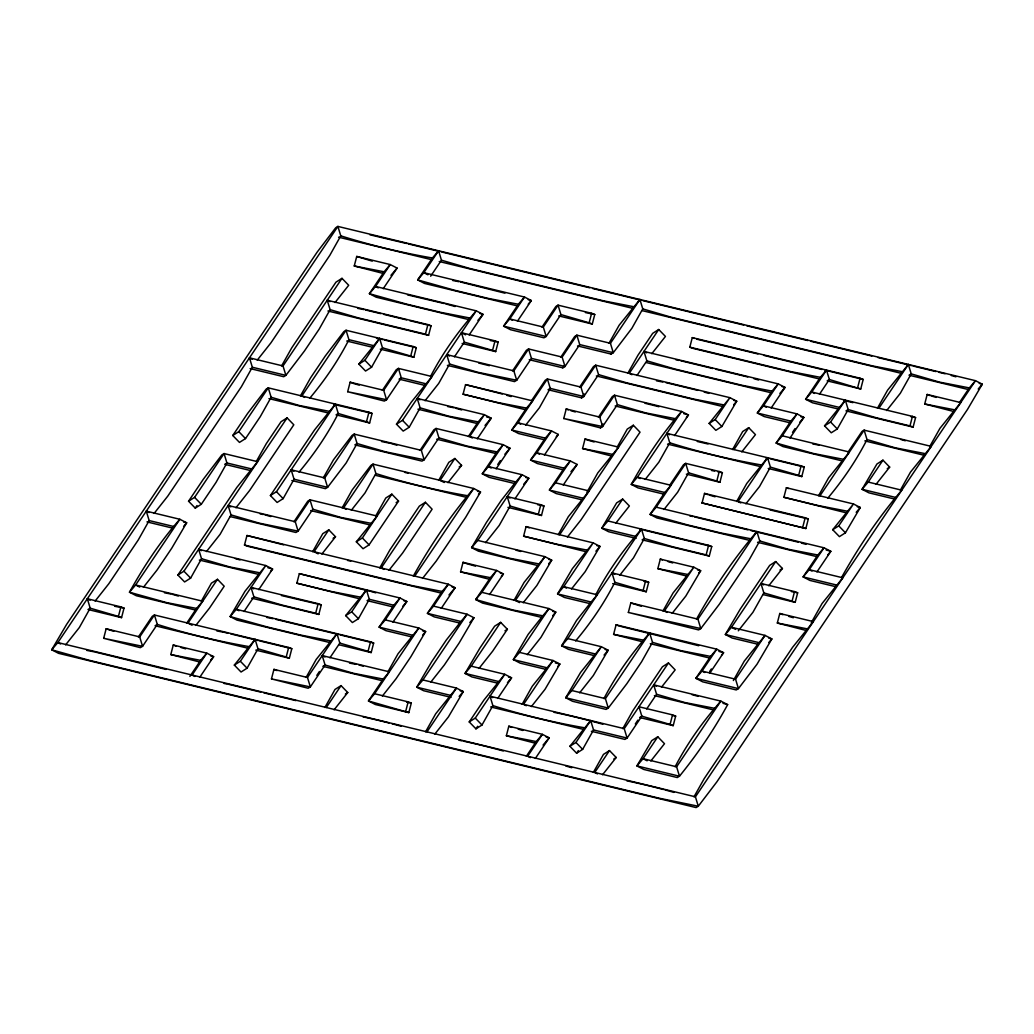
<?xml version="1.0" encoding="UTF-8"?>
<svg xmlns="http://www.w3.org/2000/svg" width="1034" height="1034" viewBox="0 0 1034 1034"><rect width="100%" height="100%" fill="white"/><g stroke="black" fill="none" stroke-linecap="round" stroke-linejoin="round"><path stroke-width="1.5" d="M103.684 638.314L106.14 628.788L139.706 636.905L142.563 646.315L140.378 647.659L103.684 638.314L142.563 646.315L157.31 624.407L154.441 614.997L152.256 616.342L138.375 636.957M120.888 606.88L124.028 608.095L121.56 617.634L118.419 616.419L120.888 606.88L87.334 598.764L90.191 608.173L79.308 627.586L65.646 644.854M199.859 662.044L170.791 654.561L173.26 645.022L206.813 653.139L213.637 656.668L199.769 677.283M441.35 593.128L247.63 546.262L244.489 545.047L246.958 535.509L448.291 584.223L455.128 587.751L441.247 608.367M383.33 273.467L354.248 265.984L356.717 256.445L390.27 264.562L397.095 268.09L383.226 288.693M271.464 678.911L273.932 669.373L307.486 677.503L310.355 686.912L308.158 688.243L271.464 678.911L310.355 686.912L325.09 665.004L322.22 655.595L389.34 671.829L383.187 679.067L368.453 700.962L375.277 704.49L408.831 712.607L411.299 703.068L408.159 701.853L374.592 693.736L368.453 700.962L408.831 712.607M359.496 598.789L296.861 583.189L299.33 573.65L400.003 598.001L406.827 601.529L392.959 622.145M347.67 391.731L350.138 382.192L383.692 390.309L386.561 399.719L384.364 401.063L347.67 391.731L386.561 399.719L401.295 377.824L398.426 368.401L396.242 369.745L382.36 390.361M288.667 647.478L291.808 648.693L289.339 658.231L286.211 657.017L288.667 647.478L154.441 614.997L139.706 636.905M318.149 603.675L321.29 604.89L318.821 614.429L315.68 613.214L318.149 603.675L251.029 587.428L253.899 596.838L244.024 611.521M368.944 412.217L372.085 413.432L369.629 422.971L366.488 421.756L368.944 412.217L268.284 387.853L266.087 389.198L247.501 413.587L232.766 435.495L239.474 442.41L245.51 438.584L260.258 416.676L271.141 397.263L268.284 387.853L238.802 431.656L232.766 435.495M413.173 346.506L416.301 347.721L413.846 357.26L410.705 356.045L413.173 346.506L346.054 330.273L343.87 331.617L325.283 356.006L310.536 377.901L300.429 395.932M427.908 324.598L431.049 325.813L428.58 335.352L425.439 334.137L427.908 324.598L327.235 300.248L330.105 309.657L319.209 329.07L304.474 350.965L285.888 375.368L283.691 376.712L250.138 368.582M370.521 641.817L373.662 643.032L371.193 652.57L368.052 651.342L370.521 641.817L236.295 609.336L230.143 616.561L236.967 620.09L330.014 642.605M525.699 409.787L463.077 394.187L465.546 384.648L532.652 400.882L526.5 408.107L511.765 430.015L518.59 433.543L544.517 439.812M495.015 340.845L498.155 342.06L495.7 351.599L492.559 350.384L495.015 340.845L461.461 332.715L464.331 342.138L454.456 356.82M405.69 711.392L408.159 701.853M489.638 579.35L460.569 571.854L463.038 562.315L496.591 570.445L503.416 573.96L489.547 594.576M586.239 551.781L523.605 536.168L526.073 526.629L593.18 542.876L600.004 546.391L585.154 571.699L571.505 588.966M540.808 504.734L543.949 505.949L541.48 515.488L538.352 514.273L540.808 504.734L507.255 496.617L510.124 506.027L499.228 525.44L485.579 542.708M563.75 418.537L566.205 408.999L599.772 417.116L602.628 426.538L600.444 427.869L563.75 418.537L602.628 426.538L617.376 404.63L614.506 395.221L612.322 396.565L598.44 417.18M591.616 313.276L594.757 314.491L592.288 324.03L589.147 322.815L591.616 313.276L558.05 305.159L555.865 306.503L541.997 327.119M535.431 743.239L506.363 735.743L508.818 726.204L542.385 734.334L549.209 737.849L535.341 758.465M611.637 456.046L582.569 448.562L585.024 439.023L618.591 447.14L597.807 472.874L586.911 492.287M642.683 641.843L613.614 634.359L616.083 624.82L716.743 649.171L723.58 652.7L709.699 673.315M819.561 379.013L692.961 348.38L689.82 347.166L692.276 337.627L860.068 378.224L863.209 379.439L860.74 388.978L827.187 380.861L829.371 379.517L860.74 388.978M628.349 612.451L630.818 602.912L697.924 619.159L700.793 628.569L698.609 629.913L628.349 612.451L700.793 628.569L719.38 604.166L748.862 560.363L759.757 540.95L756.888 531.541C733.817 558.528 713.783 588.126 696.515 619.107M645.552 581.018L648.693 582.232L646.237 591.771L643.096 590.556L645.552 581.018L611.999 572.888L614.868 582.31A533.79 338.803 -3.6 0 1 575.641 640.912M686.899 576.132L657.831 568.648L660.299 559.11L693.853 567.227L700.677 570.755L685.826 596.049L672.178 613.33M702.047 502.938L704.516 493.399L805.189 517.763L808.317 518.978L805.861 528.516L702.047 502.938L805.861 528.516M719.25 471.504L722.391 472.719L719.935 482.258L716.795 481.043L719.25 471.504L685.697 463.387L683.513 464.718L669.631 485.334M708.587 545.332L711.728 546.547L709.272 556.085L706.132 554.87L708.587 545.332L607.927 520.968L601.775 528.193L608.599 531.722L636.052 538.365M672.527 714.882L675.667 716.097L673.212 725.635L670.071 724.42L672.527 714.882L638.973 706.765L641.843 716.174L627.095 738.069L624.911 739.413L591.358 731.296M846.536 512.89L783.901 497.276L786.37 487.738L853.477 503.972L860.301 507.5L845.45 532.794L839.414 536.633L832.706 529.718L853.477 503.972L838.742 525.879L832.706 529.718M801.104 465.83L804.245 467.058L801.777 476.584L798.649 475.369L801.104 465.83L666.878 433.362L669.748 442.772L658.852 462.185L645.203 479.453M806.391 630.52L777.322 623.024L779.778 613.485L813.344 621.602L792.561 647.349L704.128 778.757L694.008 796.787M802.72 527.301L805.189 517.763M794.526 591.59L797.666 592.805L795.198 602.344L792.057 601.129L794.526 591.59L760.959 583.473L763.829 592.883L752.946 612.283L738.315 630.792M857.6 387.763L860.068 378.224M912.44 416.366L915.581 417.581L913.112 427.12L909.972 425.905L912.44 416.366L811.768 392.015L805.615 399.24L812.44 402.769L838.38 409.037M952.262 411.118L924.719 403.997L927.175 394.458L960.728 402.588L939.958 428.322L929.837 446.339M143.429 587.273L157.078 569.992L171.812 548.098L186.676 522.79L179.838 519.275L146.285 511.145L149.155 520.567L138.259 539.968L108.777 583.783L95.128 601.051M252.335 367.238L285.888 375.368L283.019 365.958L249.465 357.829L252.335 367.238L241.439 386.651L167.741 496.165L154.092 513.446M959.436 402.588L969.323 387.905L975.476 380.68L695.43 796.826L698.286 806.236L659.408 798.248L88.95 660.222L51.7 649.791L57.852 642.566L337.898 226.42L975.476 380.68L982.3 384.209L967.449 409.503L716.872 781.846L698.286 806.236L696.102 807.58L58.524 653.32L51.7 649.791L66.551 624.497L317.128 252.154L335.714 227.764L337.898 226.42L340.768 235.83L329.872 255.243L270.921 342.849L257.259 360.129M281.61 365.907L291.717 347.889L335.947 282.179L341.983 278.34L348.691 285.268L335.042 302.535M188.55 501.206L194.586 497.367L224.068 453.564L226.924 462.974L216.041 482.387L201.294 504.282L195.258 508.121L188.55 501.206L203.284 479.298L221.871 454.908L224.068 453.564L257.621 461.681L236.838 487.415L177.887 575.033L184.595 581.948L190.631 578.109L201.527 558.696L198.657 549.287L265.777 565.533L272.601 569.049L258.733 589.664M256.212 461.642L266.32 443.612L281.054 421.717L287.103 417.878L293.811 424.793L249.595 490.504L235.946 507.772M230.336 516.612L295.931 532.484L298.115 531.14L295.259 521.731L228.139 505.484L231.009 514.893L220.113 534.307L206.464 551.587M201.333 601.168L211.44 583.15L217.476 579.311L224.197 586.226L209.45 608.134L195.801 625.415M299.033 472.111A533.79 338.803 -3.6 0 0 338.26 413.51L335.391 404.087L314.62 429.834L270.404 495.532L277.112 502.459L283.148 498.621L294.044 479.207L291.174 469.798L324.728 477.915L327.597 487.324L325.413 488.668L291.846 480.552M371.581 367.212L382.477 347.799L379.607 338.389L358.837 364.123L365.545 371.038L371.581 367.212L364.873 360.284L379.607 338.389M323.319 477.876L333.439 459.846L352.025 435.456L354.21 434.112L421.329 450.359L424.186 459.768L422.001 461.112L354.882 444.866L357.079 443.521L385.307 451.768L424.186 459.768L438.933 437.86L436.064 428.451L433.879 429.795L419.998 450.41M247.087 668.184L257.983 648.77L255.114 639.361L234.33 665.095L241.051 672.01L247.087 668.184L240.366 661.256L255.114 639.361M312.656 551.704L322.776 533.673L328.812 529.847L335.52 536.762L321.871 554.043M342.138 507.901L352.245 489.87L370.831 465.481L373.028 464.137L473.701 488.487L480.526 492.016L465.675 517.31L436.193 561.126L422.544 578.394M346.274 509.348L343.547 507.94L373.028 464.137L375.898 473.546L365.002 492.959L351.353 510.227M383.692 390.309L398.426 368.401L431.979 376.531L411.209 402.265L396.474 424.16L403.182 431.088L409.218 427.249L420.114 407.835L417.245 398.426L484.364 414.673L491.189 418.188L477.307 438.804M447.399 365.377L514.518 381.611L516.703 380.266L513.833 370.857L446.727 354.623L449.596 364.033L438.7 383.446L425.052 400.714M375.691 516.018L385.811 497.987L391.847 494.162L398.555 501.076L369.073 544.879L363.037 548.718L356.329 541.803L377.1 516.056L309.993 499.823L307.796 501.167L293.927 521.782M306.077 677.451L316.184 659.433L336.968 633.687L339.824 643.096L329.949 657.779M379.775 567.937L389.883 549.92L419.365 506.117L425.401 502.278L432.109 509.193L402.64 552.996L388.978 570.277M358.423 618.707L369.306 599.293L366.437 589.884L345.666 615.618L352.374 622.546L358.423 618.707L351.702 611.792L366.437 589.884M438.726 480.332L448.846 462.301L454.882 458.476L461.591 465.39L447.942 482.671M324.896 707.476L335.003 689.445L341.039 685.62L347.76 692.534L334.098 709.815M413.329 576.054C430.583 545.073 450.63 515.475 473.701 488.487L414.737 576.106M387.931 671.79L398.038 653.759L418.822 628.026L425.646 631.554L410.795 656.848L396.048 678.756L382.399 696.024M609.013 343.249L619.133 325.232L639.904 299.485L642.773 308.895L631.877 328.308L613.291 352.71L611.107 354.055L577.554 345.925M425.556 731.826L435.676 713.809L456.446 688.075L463.284 691.591L448.42 716.898L434.771 734.166M627.832 373.274L637.952 355.244L652.687 333.349L658.723 329.51L665.444 336.438L651.782 353.706M514.001 600.418L524.109 582.388L544.892 556.654L551.717 560.182L536.866 585.477L523.204 602.757M558.218 534.707L568.325 516.69L589.109 490.943L555.555 482.826L549.403 490.051L556.227 493.58L582.155 499.861M617.169 447.102L627.289 429.071L633.325 425.245L640.033 432.16L581.082 519.766L567.433 537.047M497.703 698.428L511.572 677.813L504.747 674.284L483.964 700.018L469.229 721.926L475.95 728.841L481.986 725.015L492.869 705.602L490.013 696.192L624.239 728.66L627.095 738.069L593.542 729.952L590.673 720.543L569.902 746.277L576.61 753.204L582.646 749.366L593.542 729.952M522.157 704.27L532.264 686.24L553.048 660.506L559.872 664.022L545.021 689.329L531.36 706.597M749.934 540.446L656.9 517.944L650.063 514.415L656.215 507.19L685.697 463.387L688.566 472.796L677.671 492.197L664.022 509.478M732.576 449.557L742.696 431.527L748.732 427.701L755.453 434.616L741.792 451.884M662.962 610.991L673.069 592.96L693.853 567.227L664.371 611.029L667.098 612.438M603.946 698.596A533.79 338.803 -3.6 0 1 643.484 640.162L649.636 632.937L652.506 642.347L641.61 661.76L626.875 683.655L608.276 708.057L606.092 709.402L572.539 701.285L565.714 697.756L580.565 672.462L601.336 646.715L608.16 650.244L593.309 675.538L579.66 692.819M736.66 501.477L746.768 483.46L767.551 457.713L770.42 467.122L759.525 486.536L745.876 503.817M593.348 772.424L603.455 754.406L609.491 750.568L616.212 757.483L602.551 774.763M622.817 728.621L632.937 710.591L662.419 666.788L668.455 662.962L675.163 669.877L661.514 687.158M837.294 428.955L848.19 409.542L845.321 400.132L824.55 425.866L831.258 432.781L837.294 428.955L830.586 422.027L845.321 400.132M818.514 495.816L828.622 477.786L849.405 452.052L782.286 435.818L776.133 443.043L782.971 446.572L842.451 460.957M877.465 408.21L887.586 390.18L908.356 364.446L911.225 373.856L900.33 393.269L886.681 410.537M733.377 680.54L744.26 661.127L765.044 635.393L771.868 638.922L757.017 664.216L738.431 688.605L736.247 689.949L702.681 681.833L695.856 678.304L710.591 656.409L716.743 649.171L702.008 671.079L695.856 678.304L738.431 688.605L735.562 679.196L765.044 635.393L731.49 627.276L725.338 634.501L732.162 638.03L758.09 644.298M811.923 621.563L822.043 603.546L842.813 577.799L809.26 569.682L803.108 576.907L809.932 580.436L835.873 586.717M841.405 577.76C858.659 546.766 878.706 517.168 901.777 490.194L868.224 482.077L862.072 489.302L868.896 492.83L894.824 499.099M900.368 490.155L910.476 472.124L931.259 446.391L864.14 430.144L861.955 431.488L848.074 452.104M460.169 623.153L434.228 616.884L427.404 613.356L433.556 606.131L467.109 614.248L473.934 617.763L459.083 643.07L444.349 664.965L430.7 682.246M709.143 423.41L715.179 419.571L729.914 397.676L709.143 423.41L715.851 430.325L721.887 426.499L736.738 401.205L729.914 397.676L595.687 365.196L593.503 366.54L579.622 387.155M283.019 365.958L341.983 278.34M195.258 508.121L196.99 505.548M469.152 334.964L483.033 314.349L476.209 310.82L470.056 318.045L440.187 312.242L406.633 304.125L369.384 293.695L375.536 286.457L390.27 264.562L384.118 271.787L369.384 293.695L376.208 297.21L469.255 319.726M177.887 575.033L183.923 571.195L287.103 417.878M186.702 623.127L196.589 608.444L202.742 601.219L135.622 584.973L129.47 592.211L136.307 595.726L195.788 610.125M430.661 276.207L441.44 260.18L438.571 250.771L432.419 258.009L417.684 279.904L424.509 283.432L517.556 305.948M217.476 579.311L187.994 623.114L192.091 625.234M270.404 495.532L276.44 491.706L335.391 404.087M438.571 250.771L423.824 272.679L417.684 279.904L454.921 290.334L488.475 298.451L518.344 304.267L524.496 297.042L531.321 300.558L517.452 321.173M189.881 676.391L200.661 660.364L206.813 653.139L192.078 675.047L194.806 676.456M295.259 521.731L309.993 499.823L312.863 509.232L298.115 531.14L259.237 523.139L231.009 514.893M324.728 477.915L354.21 434.112L357.079 443.521L346.183 462.935L327.597 487.324L294.044 479.207M328.812 529.847L314.065 551.742L318.162 553.862M396.474 424.16L402.51 420.334L476.209 310.82L375.536 286.457L378.263 287.879M518.344 304.267L503.61 326.162L510.434 329.691L543.987 337.808L546.185 336.464L560.919 314.569L558.05 305.159L543.315 327.054L546.185 336.464L503.61 326.162L509.762 318.937L524.496 297.042L423.824 272.679L427.921 274.798M356.329 541.803L362.365 537.964L391.847 494.162M421.329 450.359L436.064 428.451L503.17 444.685L510.008 448.213L496.126 468.829M468.324 436.581L478.212 421.898L484.364 414.673L469.617 436.568L472.344 437.977M512.515 370.922L526.384 350.306L528.581 348.962L562.134 357.079L565.003 366.488L562.806 367.833L529.253 359.716M307.486 677.503L336.968 633.687M425.401 502.278L381.184 567.989L383.911 569.398M454.882 458.476L440.135 480.371L444.232 482.49M513.833 370.857L528.581 348.962L531.437 358.371L516.703 380.266L477.824 372.279L449.596 364.033M316.831 675.37L319.428 671.505M412.669 635.251L379.103 627.134L385.255 619.909L400.003 598.001L393.851 605.239L379.103 627.134L385.941 630.662L411.868 636.931M514.945 498.853L528.813 478.238L521.989 474.709L515.837 481.934L482.283 473.818L488.436 466.592L503.17 444.685L497.031 451.923L482.283 473.818L489.108 477.346L515.048 483.615M531.334 400.933L545.202 380.331L547.4 378.987L580.953 387.104L583.822 396.513L581.625 397.857L548.072 389.74L550.256 388.396L583.822 396.513L598.557 374.605L595.687 365.196L580.953 387.104M560.816 357.131L574.684 336.515L576.869 335.171L610.435 343.301L613.291 352.71L579.738 344.581L576.869 335.171L562.134 357.079M326.305 707.514L341.039 685.62M497.781 464.46L500.378 460.595M562.806 367.833L564.538 365.261M579.738 344.581L565.003 366.488L531.437 358.371M433.556 606.131L448.291 584.223L442.151 591.448L427.404 613.356L460.957 621.473L467.109 614.248L422.893 679.945L416.741 687.183L423.565 690.699L451.031 697.343M544.427 455.05L558.295 434.435L551.471 430.907L545.319 438.132L530.584 460.04L537.409 463.555L563.336 469.837M374.592 693.736L418.822 628.026L385.255 619.909M536.413 565.197L478.445 551.174L471.62 547.645L477.773 540.42L521.989 474.709L488.436 466.592L491.163 468.001M610.435 343.301L639.904 299.485M581.625 397.857L584.223 393.993M611.107 354.055L612.839 351.47M527.288 654.677L540.937 637.396L555.788 612.102L548.964 608.574L542.811 615.812L512.942 609.995L475.705 599.565L481.857 592.34L496.591 570.445L490.439 577.67L475.705 599.565L482.529 603.093L542.01 617.492M563.246 485.062L577.114 464.447L570.29 460.931L564.137 468.156L549.403 490.051L582.956 498.181M555.555 482.826L570.29 460.931L536.736 452.802L530.584 460.04L564.137 468.156M599.772 417.116L614.506 395.221L681.626 411.454L688.45 414.983L674.569 435.598M658.723 329.51L629.241 373.313L631.981 374.722M600.444 427.869L603.042 424.005M636.97 375.51L646.857 360.827L643.988 351.418L778.214 383.885L785.039 387.414L771.17 408.029M426.977 731.878L456.446 688.075L422.893 679.945M497.793 683.19L471.866 676.921L465.041 673.393L471.194 666.167L500.663 622.365L507.384 629.279L492.649 651.187L478.988 668.455M559.627 534.759L633.325 425.245M469.229 721.926L475.265 718.087L504.747 674.284L471.194 666.167M546.094 669.412L520.167 663.143L513.329 659.614L519.482 652.389L548.964 608.574L481.857 592.34M607.927 520.968L622.662 499.073L629.37 505.988L615.721 523.256M475.95 728.841L477.682 726.269M664.009 494.187L638.081 487.919L631.257 484.39L637.396 477.165L670.963 485.282L664.81 492.507L650.063 514.415L687.313 524.845L720.866 532.962L750.736 538.766M594.382 655.634L568.454 649.352L561.63 645.823L567.782 638.598L641.481 529.085L644.35 538.494L633.454 557.908L619.805 575.188M526.345 756.242L536.232 741.559L542.385 734.334L527.637 756.229L530.377 757.638M789.989 438.054L803.857 417.439L797.033 413.91L790.881 421.135L757.327 413.018L763.467 405.793L778.214 383.885L772.062 391.123L757.327 413.018L764.152 416.547L790.079 422.816M649.636 632.937L605.42 698.648L608.276 708.057L565.714 697.756L571.854 690.531L601.336 646.715L567.782 638.598M733.998 449.596L748.732 427.701M790.881 421.135L776.133 443.043L813.383 453.474L843.253 459.277M819.497 394.2L829.371 379.517L826.502 370.107L820.363 377.332L805.615 399.24L839.169 407.357M569.902 746.277L575.938 742.451L590.673 720.543M767.551 457.713L738.069 501.516L740.796 502.938M782.286 435.818L797.033 413.91L763.467 405.793L766.207 407.202M826.502 370.107L811.768 392.015L814.495 393.424M576.61 753.204L578.342 750.619M792.509 432.393L795.107 428.528M609.491 750.568L594.757 772.476L597.484 773.884M624.239 728.66L668.455 662.962M697.924 619.159L756.888 531.541M635.315 723.955L637.913 720.091M646.702 708.949L656.577 694.266L653.708 684.857L720.827 701.104L727.652 704.619A799.437 507.436 -3.6 0 1 679.467 776.211L677.283 777.555L643.73 769.438L636.905 765.91L651.756 740.615L657.792 736.79L664.5 743.704L650.851 760.972M657.792 736.79L643.045 758.685L636.905 765.91L679.467 776.211L676.611 766.801L720.827 701.104L714.675 708.329A533.79 338.803 -3.6 0 0 675.137 766.75M768.766 585.761L782.415 568.48L775.707 561.565L731.49 627.276L735.588 629.383M819.923 495.855L864.14 430.144L867.009 439.566A533.79 338.803 -3.6 0 1 827.782 498.168M878.887 408.249L908.356 364.446M709.621 671.518L711.353 668.946M816.95 571.918L830.832 551.303L823.995 547.787L817.855 555.012L803.108 576.907L836.674 585.037M868.224 482.077L882.958 460.169L889.667 467.097L876.018 484.364M139.719 587.092L135.622 584.973L179.838 519.275C160.218 541.493 143.868 566.335 129.47 592.211L166.72 602.628L196.589 608.444M239.022 610.745L236.295 609.336L265.777 565.533L244.993 591.267L230.143 616.561L267.392 626.992L300.946 635.109L330.815 640.925M525.711 425.077L539.373 407.81L550.256 388.396L547.4 378.987L517.918 422.79L511.765 430.015L545.319 438.132M515.837 481.934L501.219 500.443L486.471 522.351L471.62 547.645L508.87 558.076L538.74 563.879M460.957 621.473L446.339 639.981L431.592 661.876L416.741 687.183L450.294 695.3M640.136 478.574L637.396 477.165L681.626 411.454C661.993 433.685 645.643 458.527 631.257 484.39L664.81 492.507M566.438 588.087L563.698 586.679L597.264 594.796L591.112 602.021L557.559 593.904L563.698 586.679L593.18 542.876L572.409 568.61L557.559 593.904L564.383 597.432L590.311 603.701M542.811 615.812L528.193 634.32L513.329 659.614L546.896 667.731M591.112 602.021L576.481 620.529L561.63 645.823L595.183 653.953M390.955 275.315L397.095 268.09M183.6 526.409L186.676 522.79L183.625 522.054M477.902 320.372L483.033 314.349L479.931 313.47M270.546 571.466L272.601 569.049L267.948 567.756M210.561 660.274L213.637 656.668L210.535 655.789M528.245 304.177L531.321 300.558L528.219 299.692M485.036 425.426L491.189 418.188L486.536 416.883M504.876 454.236L510.008 448.213L506.957 447.476M478.471 494.433L480.526 492.016L477.475 491.279M402.73 606.351L406.827 601.529L403.725 600.664M556.253 436.839L558.295 434.435M523.695 484.261L528.813 478.238L525.763 477.501M448.976 594.977L455.128 587.751L452.078 587.015M422.57 635.16L425.646 631.554L422.596 630.818M570.962 471.685L577.114 464.447M501.374 576.377L503.416 573.96L500.314 573.094M469.837 622.584L473.934 617.763M548.64 563.788L551.717 560.182L548.615 559.316M686.395 417.387L688.45 414.983L683.797 413.678M459.174 696.412L463.284 691.591L460.22 690.854M595.907 551.212L600.004 546.391L596.954 545.655M552.712 615.721L555.788 612.102L552.738 611.365M733.662 404.811L736.738 401.205L733.636 400.326M507.474 682.634L511.572 677.813L508.521 677.076M595.791 594.744A533.79 338.803 -3.6 0 1 635.328 536.323L641.481 529.085M779.907 393.437L785.039 387.414L781.937 386.548M557.817 666.439L559.872 664.022L555.297 662.923M799.76 422.26L803.857 417.439L800.807 416.702M604.063 655.065L608.16 650.244L605.11 649.507M543.057 745.087L549.209 737.849L546.107 736.984M698.635 573.159L700.677 570.755L697.575 569.889M721.525 655.104L723.58 652.7L718.914 651.394M856.204 512.321L860.301 507.5L857.251 506.763M827.756 554.922L830.832 551.303L826.166 549.998M978.203 389.03L982.3 384.209L979.198 383.343M768.792 642.528L771.868 638.922L768.818 638.172M358.837 364.123L364.873 360.284M333.103 538.3L335.52 536.762M396.138 502.614L398.555 501.076M459.174 466.929L461.591 465.39M234.33 665.095L240.366 661.256M345.666 615.618L351.702 611.792M622.662 499.073L616.626 502.899L601.775 528.193L635.328 536.323M345.343 694.072L347.76 692.534M500.663 622.365L494.627 626.19L479.892 648.098L465.041 673.393L498.595 681.509M824.55 425.866L830.586 422.027M504.967 630.818L507.384 629.279M882.958 460.169L876.922 464.007L862.072 489.302L895.625 497.419M887.262 468.622L889.667 467.097M775.707 561.565L769.671 565.404L740.189 609.207L725.338 634.501L758.891 642.618M779.998 570.018L782.415 568.48M613.795 759.021L616.212 757.483M811.147 622.946L813.344 621.602M633.764 306.723L603.895 300.907L469.669 268.439L441.44 260.18M452.659 280.485L458.954 281.713M902.204 371.671L872.347 365.868L671.001 317.154L642.773 308.895M354.248 265.984L384.118 271.787M969.323 387.905L939.454 382.102L911.225 373.856L909.041 375.2L968.522 389.585M407.512 294.884L444.258 303.544M820.363 377.332L790.493 371.529L689.82 347.166M924.719 403.997L954.589 409.813M675.965 359.832L679.105 360.439M843.744 400.429L852.921 402.653M357.648 308.352L363.929 309.58M910.864 416.663L915.581 417.581M772.062 391.123L742.192 385.307L675.086 369.073L646.857 360.827M490.297 340.522L498.155 342.06M656.512 380.822L662.794 382.037M723.761 404.901L693.892 399.098L626.785 382.851L598.557 374.605M478.703 363.037L489.366 365.7M925.107 453.616L895.237 447.812L867.009 439.566M812.698 443.922L818.98 445.15M675.473 418.692L645.604 412.876L617.376 404.63M526.5 408.107L496.63 402.304L463.077 394.187M697.291 441.466L708.031 444M765.974 458.01L769.115 458.631M447.657 406.543L453.939 407.758M478.212 421.898L448.342 416.082L420.114 407.835M582.569 448.562L612.438 454.365M333.814 404.397L372.085 413.432M847.324 511.21L817.467 505.393L783.901 497.276M329.239 411.325L299.369 405.509L271.141 397.263M497.031 451.923L467.161 446.106L438.933 437.86M770.046 509.943L808.317 518.978M689.768 515.914L692.909 516.522M817.855 555.012L787.986 549.196L759.757 540.95M537.654 504.721L543.949 505.949M639.904 529.382L643.045 530.003M587.028 550.101L557.171 544.298L523.605 536.168M791.372 591.577L797.666 592.805M657.831 568.648L687.7 574.452M370.96 523.294L341.091 517.478L312.863 509.232M643.975 581.315L648.693 582.232M260.116 513.898L263.256 514.518M777.322 623.024L807.192 628.84M460.569 571.854L490.439 577.67M347.618 560.467L350.759 561.074M442.151 591.448L412.282 585.645L244.489 545.047M613.614 634.359L643.484 640.162M710.591 656.409L680.734 650.593L652.506 642.347M259.624 572.758L229.755 566.942L201.527 558.696M360.297 597.109L330.428 591.306L296.861 583.189M281.442 595.545L321.29 604.89M164.458 592.779L170.752 594.007M266.707 617.44L272.989 618.668M714.675 708.329L684.805 702.513L656.577 694.266M114.593 606.26L124.028 608.095M672.527 715.489L675.667 716.097M216.83 630.921L223.124 632.149M349.492 663.091L355.774 664.319M383.187 679.067L353.318 673.25L325.09 665.004L322.905 666.348L382.386 680.734M170.791 654.561L200.661 660.364M406.582 702.151L411.299 703.068M86.688 650.373L94.546 651.898M506.363 735.743L536.232 741.559M224.055 683.461L227.196 684.069M369.926 234.796L406.621 243.507M585.425 312.565L594.757 314.491M376.531 338.325L382.748 339.604M644.983 403.273L658.955 406.724M711.508 470.483L714.61 471.116M717.725 471.762L722.391 472.719M381.572 441.531L389.353 443.134M405.057 472.512L408.172 473.145M408.146 243.869L440.187 251.624M441.712 251.986L475.265 260.116M476.79 260.478L508.818 268.233M510.344 268.594L589.664 287.788M592.715 288.525L641.519 300.338M643.045 300.7L710.164 316.947M711.689 317.309L743.717 325.064M746.768 325.8L807.774 340.561M810.824 341.298L842.865 349.053M844.39 349.414L871.843 356.058M877.944 357.544L911.497 365.661M913.022 366.023L935.899 371.568M938.95 372.305L945.05 373.778M338.57 237.174L431.617 259.689M439.243 261.524L632.963 308.403M642.114 310.614L901.415 373.352M460.531 282.011L504.941 293.178M696.942 339.217L728.983 346.972M730.508 347.334L757.961 353.977M764.061 355.45L822.017 369.474M825.067 370.211L863.209 379.439M558.735 315.913L592.288 324.03M543.315 327.054L509.762 318.937L512.489 320.346M680.682 360.75L712.71 368.505M715.761 369.241L747.789 376.983M909.972 425.905L876.418 417.788L848.19 409.542L846.006 410.886L913.112 427.12M646.185 362.533L771.261 392.804M365.454 309.954L380.706 313.638M383.756 314.375L406.646 319.92M409.697 320.656L431.049 325.813M665.948 382.658L697.976 390.4M425.439 334.137L358.333 317.903L330.105 309.657M327.92 311.001L428.58 335.352M462.146 343.469L495.7 351.599M596.372 375.949L722.96 406.582M864.825 440.898L924.306 455.296M384.273 339.966L416.301 347.721M304.565 397.379L301.838 395.97L346.054 330.273L348.923 339.682L373.455 345.614M346.726 341.026L372.667 347.295M380.292 349.143L413.846 357.26M615.178 405.974L674.672 420.36M502.24 393.98L465.546 384.648M770.692 458.928L804.245 467.058M425.84 383.756L401.295 377.824L399.111 379.155L425.039 385.436M667.563 444.116L760.597 466.631M768.223 468.467L801.777 476.584M417.917 409.18L477.411 423.578M686.369 474.141L719.935 482.258M268.956 398.607L328.437 413.005M369.629 422.971L336.076 414.841L338.26 413.51L366.488 421.756M436.736 439.204L496.23 453.603M656.215 507.19L823.995 547.787L809.26 569.682L811.987 571.091M694.434 516.884L726.475 524.639M728.001 525.014L747.828 529.809M750.878 530.545L798.235 542.178M757.56 542.294L817.054 556.693M644.621 530.3L676.65 538.055M678.175 538.417L711.728 546.547M706.132 554.87L672.578 546.74L644.35 538.494L642.153 539.838L709.272 556.085M375.226 475.265L466.748 497.406M507.927 507.371L541.48 515.488M251.469 468.906L226.924 462.974L224.74 464.318L250.667 470.586M763.17 594.589L795.198 602.344M477.773 540.42L544.892 556.654L515.41 600.457L519.507 602.576M310.665 510.576L370.159 524.975M612.671 583.641L646.237 591.771M283.652 544.84L246.958 535.509M620.736 626.397L698.738 645.746M149.155 520.567L173.699 526.5M146.957 521.899L172.898 528.18M650.308 643.691L709.802 658.089M735.562 679.196L702.008 671.079L704.736 672.488M334.499 582.62L299.33 573.65M336.024 582.982L369.577 591.099M393.851 605.239L369.306 599.293L367.122 600.638L393.049 606.919M199.342 560.04L258.823 574.439M519.482 652.389L553.048 660.506L523.566 704.309L526.293 705.718M315.68 613.214L282.127 605.084L253.899 596.838M251.714 598.182L318.821 614.429M654.393 695.611L713.874 710.009M571.854 690.531L605.42 698.648M276.039 619.405L338.583 634.54M340.108 634.902L373.662 643.032M339.165 644.815L371.193 652.57M673.212 725.635L639.645 717.518L641.843 716.174L670.071 724.42M224.688 632.446L227.738 633.196M230.789 633.932L258.254 640.576M259.78 640.938L291.808 648.693M121.56 617.634L88.006 609.517L90.191 608.173L118.419 616.419M248.16 648.266L155.113 625.751L157.31 624.407A533.79 338.803 -3.6 0 0 248.961 646.586M255.786 650.115L289.339 658.231M490.685 706.946L583.732 729.448M676.611 766.801L643.045 758.685L647.142 760.804M695.43 796.826L57.852 642.566L60.579 643.975M96.072 652.273L166.112 669.437M228.773 684.379L260.801 692.121M263.851 692.858L295.879 700.613M951.267 375.51L955.92 376.815M372.266 261.137L356.717 256.445M754.006 378.728L758.659 380.034M445.783 303.918L455.102 306.516M704.154 392.08L708.807 393.372M455.49 408.197L461.694 409.942M801.337 543.057L806.003 544.349M668.093 561.63L672.746 562.935M516.018 550.191L520.671 551.484M466.179 563.53L475.485 566.141M371.128 591.538L375.794 592.844M235.351 558.631L240.017 559.924M691.953 694.628L698.17 696.373M722.999 703.314L727.652 704.619M518.176 729.164L522.829 730.469M181.053 647.543L185.706 648.848M931.802 396.112L936.261 397.418M560.919 314.569L589.147 322.815M900.834 439.489L905.293 440.781M464.331 342.138L492.559 350.384M382.477 347.799L410.705 356.045M770.42 467.122L798.649 475.369M570.833 410.653L575.292 411.959M506.699 395.285L511.145 396.591M588.165 440.238L594.111 441.97M688.566 472.796L716.795 481.043M353.266 383.407L359.212 385.139M709.143 495.053L715.076 496.785M390.904 443.444L396.849 445.189M510.124 506.027L538.352 514.273M763.829 592.883L792.057 601.129M788.864 616.445L793.324 617.737M614.868 582.31L643.096 590.556M641.39 606.299L630.818 602.912M264.833 514.816L270.779 516.561M172.316 594.317L178.262 596.049M339.824 643.096L368.052 651.342M358.914 664.927L363.373 666.232M257.983 648.77L286.211 657.017M113.74 631.296L106.14 628.788M565.818 766L571.763 767.732M927.175 394.458L930.316 395.686M692.276 337.627L694.37 338.441M786.37 487.738L788.464 488.552M566.205 408.999L568.299 409.813M585.024 439.023L587.118 439.838M704.516 493.399L707.657 494.614M350.138 382.192L352.219 383.007M660.299 559.11L662.393 559.924M779.778 613.485L782.919 614.7M526.073 526.629L529.214 527.844M463.038 562.315L465.132 563.129M616.083 624.82L619.211 626.035M508.818 726.204L511.959 727.432M273.932 669.373L277.073 670.588M173.26 645.022L176.4 646.237M643.988 351.418L646.715 352.827M666.878 433.362L669.605 434.771M461.461 332.715L465.558 334.835M446.727 354.623L449.454 356.032M327.235 300.248L329.975 301.657M520.645 424.198L517.918 422.79L551.471 430.907L536.736 452.802L539.464 454.223M417.245 398.426L419.972 399.835M760.959 583.473L763.699 584.882M249.465 357.829L252.193 359.237M507.255 496.617L509.982 498.026M611.999 572.888L614.726 574.309M291.174 469.798L293.902 471.207M653.708 684.857L656.448 686.266M228.139 505.484L230.866 506.893M146.285 511.145L149.012 512.567M490.013 696.192L492.74 697.601M198.657 549.287L201.397 550.695M251.029 587.428L253.769 588.837M322.22 655.595L324.96 657.004M87.334 598.764L90.061 600.172M838.742 525.879L845.45 532.794M715.179 419.571L721.887 426.499M402.51 420.334L409.218 427.249M575.938 742.451L582.646 749.366M362.365 537.964L369.073 544.879M238.802 431.656L245.51 438.584M276.44 491.706L283.148 498.621M475.265 718.087L481.986 725.015M194.586 497.367L201.294 504.282M183.923 571.195L190.631 578.109M432.419 258.009A533.777 338.803 -3.6 0 1 340.768 235.83M430.519 376.479A533.79 338.803 -3.6 0 1 470.056 318.045M348.923 339.682A533.79 338.803 -3.6 0 1 309.696 398.284M761.399 464.951A533.79 338.803 -3.6 0 1 669.748 442.772M467.549 495.725A533.777 338.803 -3.6 0 1 375.898 473.546M554.03 712.323A533.777 338.803 -3.6 0 1 602.822 724.252M584.52 727.781A533.79 338.816 -3.6 0 1 492.869 705.602M626.785 780.812A533.79 338.803 -3.6 0 1 663.505 789.524M665.004 789.924A533.79 338.803 -3.6 0 1 674.013 792.406M458.993 740.215A533.79 338.816 -3.6 0 1 462.108 740.874M463.671 741.21A533.79 338.816 -3.6 0 1 495.725 748.926M497.225 749.327A533.79 338.816 -3.6 0 1 503.235 750.968M362.999 716.846A533.79 338.816 -3.6 0 1 389.017 722.999M392.041 723.774A533.79 338.816 -3.6 0 1 401.063 726.204"/></g></svg>
